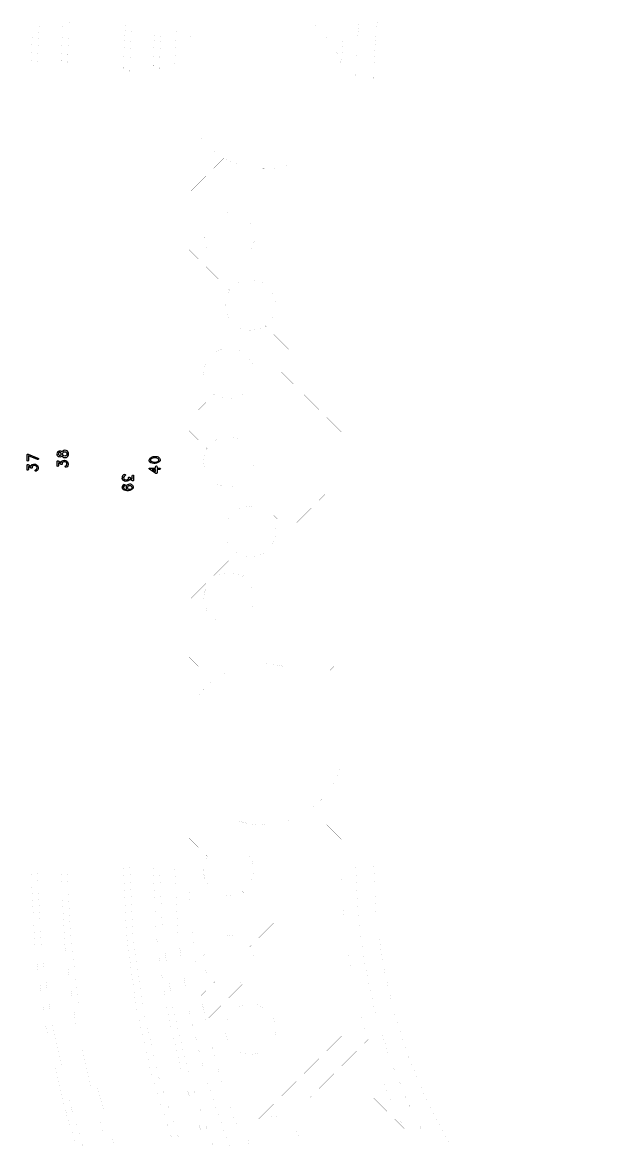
# Model space of a CAD drawing. Extents: x 726 to 3150, y -650 to 148.
# Drawn here: x 2805.7 to 2847, y -533.6 to -454.3 of the extents above; entities that cross this region are included whole.
import ezdxf

# ---------------------------------------------------------------- set-up
doc = ezdxf.new("R2010")
doc.units = 0
doc.layers.add('b_area', color=3, linetype='Continuous')
doc.layers.add('g_area', color=2, linetype='Continuous')

# ---------------------------------------------------------------- blocks, each defined once
blk = doc.blocks.new('PAD_R2')
at = {"layer": 'g_area', "const_width": 0.5}
blk.add_lwpolyline([(0.25, 0, 1), (-0.25, 0, 1)], format="xyb", close=True, dxfattribs=at)

msp = doc.modelspace()

# ---------------------------------------------------------------- linework, layer by layer
at = {"layer": 'b_area'}
msp.add_line((2814.912, -485.875), (2815.151, -486.021), dxfattribs=at)
at = {"layer": 'b_area', "const_width": 0.001}
for points in [[(2717.435, -533.633), (2717.435, -454.302), (2847.009, -454.302), (2847.009, -533.633)], [(2825.639, -464.614), (2826.698, -465.673), (2827.757, -464.614), (2826.698, -463.555)], [(2817.646, -466.212), (2818.706, -467.272), (2819.765, -466.213), (2818.705, -465.153)], [(2820.843, -466.213), (2821.903, -467.273), (2822.963, -466.213), (2821.903, -465.153)], [(2824.04, -466.213), (2825.099, -467.272), (2826.159, -466.212), (2825.101, -465.153)], [(2822.442, -467.812), (2823.5, -468.871), (2824.561, -467.811), (2823.502, -466.752)], [(2825.638, -467.811), (2826.698, -468.871), (2827.758, -467.811), (2826.698, -466.751)], [(2824.039, -469.41), (2825.099, -470.47), (2826.159, -469.41), (2825.099, -468.35)], [(2822.442, -471.008), (2823.502, -472.068), (2824.561, -471.009), (2823.5, -469.949)], [(2825.638, -471.009), (2826.698, -472.069), (2827.758, -471.009), (2826.698, -469.949)], [(2817.647, -472.606), (2818.706, -473.665), (2819.765, -472.606), (2818.706, -471.548)], [(2824.04, -472.606), (2825.101, -473.667), (2826.159, -472.608), (2825.099, -471.548)], [(2825.639, -474.205), (2826.698, -475.264), (2827.757, -474.205), (2826.698, -473.147)], [(2817.646, -475.803), (2818.706, -476.863), (2819.766, -475.803), (2818.706, -474.743)], [(2824.04, -475.804), (2825.099, -476.863), (2826.159, -475.803), (2825.101, -474.744)], [(2822.443, -477.402), (2823.502, -478.461), (2824.561, -477.402), (2823.502, -476.343)], [(2825.638, -477.402), (2826.698, -478.462), (2827.758, -477.402), (2826.698, -476.342)], [(2824.04, -479), (2825.101, -480.06), (2826.159, -479.001), (2825.099, -477.941)], [(2822.442, -480.599), (2823.502, -481.659), (2824.562, -480.599), (2823.502, -479.538)], [(2825.639, -480.599), (2826.7, -481.659), (2827.758, -480.6), (2826.698, -479.54)], [(2817.647, -482.197), (2818.706, -483.256), (2819.765, -482.197), (2818.706, -481.139)], [(2820.843, -482.197), (2821.903, -483.258), (2822.963, -482.197), (2821.903, -481.137)], [(2824.04, -482.197), (2825.101, -483.258), (2826.161, -482.197), (2825.101, -481.137)], [(2822.442, -483.796), (2823.502, -484.857), (2824.562, -483.796), (2823.502, -482.736)], [(2825.639, -483.796), (2826.698, -484.855), (2827.758, -483.795), (2826.7, -482.736)], [(2824.04, -485.395), (2825.099, -486.454), (2826.159, -485.394), (2825.101, -484.335)], [(2822.443, -486.993), (2823.502, -488.052), (2824.561, -486.993), (2823.502, -485.934)], [(2825.638, -486.993), (2826.698, -488.053), (2827.758, -486.993), (2826.698, -485.933)], [(2817.646, -488.592), (2818.706, -489.652), (2819.766, -488.592), (2818.706, -487.532)], [(2824.04, -488.591), (2825.101, -489.651), (2826.159, -488.592), (2825.099, -487.532)], [(2825.639, -490.19), (2826.698, -491.248), (2827.757, -490.19), (2826.698, -489.131)], [(2817.647, -491.789), (2818.706, -492.847), (2819.765, -491.789), (2818.706, -490.73)], [(2824.04, -491.789), (2825.099, -492.847), (2826.159, -491.787), (2825.101, -490.728)], [(2822.442, -493.387), (2823.5, -494.446), (2824.561, -493.386), (2823.502, -492.327)], [(2825.638, -493.386), (2826.698, -494.446), (2827.758, -493.386), (2826.698, -492.326)], [(2824.039, -494.985), (2825.099, -496.045), (2826.159, -494.985), (2825.099, -493.925)], [(2822.442, -496.583), (2823.502, -497.643), (2824.561, -496.584), (2823.5, -495.524)], [(2825.638, -496.584), (2826.698, -497.644), (2827.758, -496.584), (2826.698, -495.524)], [(2817.646, -498.183), (2818.705, -499.242), (2819.765, -498.182), (2818.706, -497.123)], [(2820.843, -498.182), (2821.903, -499.242), (2822.963, -498.182), (2821.903, -497.122)], [(2824.04, -498.182), (2825.101, -499.242), (2826.159, -498.183), (2825.099, -497.123)], [(2825.639, -499.781), (2826.698, -500.84), (2827.757, -499.781), (2826.698, -498.722)], [(2817.646, -510.969), (2818.706, -512.029), (2819.765, -510.971), (2818.705, -509.91)], [(2822.442, -512.57), (2823.502, -513.63), (2824.562, -512.57), (2823.502, -511.509)], [(2825.639, -512.57), (2826.698, -513.628), (2827.758, -512.568), (2826.7, -511.509)], [(2824.04, -514.168), (2825.099, -515.227), (2826.159, -514.167), (2825.101, -513.108)], [(2822.443, -515.766), (2823.502, -516.825), (2824.561, -515.766), (2823.502, -514.707)], [(2825.638, -515.766), (2826.697, -516.825), (2827.757, -515.765), (2826.698, -514.706)], [(2817.646, -517.365), (2818.706, -518.425), (2819.766, -517.365), (2818.706, -516.305)], [(2820.844, -517.365), (2821.903, -518.424), (2822.963, -517.364), (2821.904, -516.305)], [(2824.04, -517.364), (2825.1, -518.423), (2826.158, -517.364), (2825.099, -516.305)], [(2822.442, -518.963), (2823.501, -520.022), (2824.561, -518.962), (2823.502, -517.903)], [(2825.639, -518.962), (2826.699, -520.023), (2827.758, -518.964), (2826.697, -517.903)], [(2824.04, -520.561), (2825.101, -521.622), (2826.161, -520.562), (2825.1, -519.501)], [(2822.441, -522.16), (2823.502, -523.221), (2824.562, -522.161), (2823.501, -521.1)], [(2825.639, -522.161), (2826.698, -523.219), (2827.758, -522.159), (2826.699, -521.1)], [(2824.04, -523.76), (2825.099, -524.818), (2826.159, -523.758), (2825.101, -522.699)], [(2827.237, -523.758), (2828.296, -524.817), (2829.356, -523.757), (2828.297, -522.698)], [(2825.638, -525.357), (2826.697, -526.416), (2827.757, -525.356), (2826.698, -524.297)], [(2824.04, -526.955), (2825.099, -528.014), (2826.158, -526.955), (2825.099, -525.896)], [(2827.236, -526.955), (2828.296, -528.015), (2829.356, -526.955), (2828.296, -525.895)], [(2822.442, -528.554), (2823.5, -529.613), (2824.56, -528.553), (2823.501, -527.494)], [(2825.638, -528.553), (2826.698, -529.613), (2827.757, -528.554), (2826.697, -527.494)], [(2828.835, -528.554), (2829.895, -529.614), (2830.955, -528.554), (2829.895, -527.494)], [(2820.844, -530.151), (2821.903, -531.21), (2822.962, -530.151), (2821.903, -529.093)], [(2824.039, -530.151), (2825.099, -531.212), (2826.159, -530.152), (2825.099, -529.092)], [(2827.237, -530.152), (2828.297, -531.212), (2829.356, -530.153), (2828.296, -529.093)], [(2825.638, -531.75), (2826.698, -532.81), (2827.758, -531.751), (2826.698, -530.691)], [(2828.836, -531.751), (2829.894, -532.81), (2830.954, -531.75), (2829.895, -530.691)]]:
    msp.add_lwpolyline(points, close=True, dxfattribs=at)
for points in [[(2806.344, -514.238), (2806.344, -457.765, -0.013749), (2806.379, -456.465, -0.003987), (2806.423, -455.452, -0.003041), (2806.43, -455.31, -0.003971), (2806.492, -454.302), (2806.943, -454.302, 0.004105), (2806.88, -455.337, 0.00308), (2806.872, -455.474, 0.003993), (2806.829, -456.481, -0.00873), (2806.829, -456.489, 0.013751), (2806.794, -457.765, -0.024991), (2806.793, -457.787, -0.024994), (2806.794, -457.81), (2806.794, -514.234, 0.06573), (2809.095, -530.604, 0.005476), (2809.437, -531.796, 0.00763), (2810.016, -533.633)], [(2816.487, -513.695), (2816.487, -458.683, -0.020517), (2816.668, -454.302), (2818.523, -454.302), (2818.705, -454.485), (2818.887, -454.302), (2826.36, -454.302)], [(2817.669, -454.526, 0.005108), (2817.595, -455.595)], [(2826.36, -454.302), (2826.258, -454.404, -0.066059), (2827.325, -455.455), (2827.757, -455.023), (2827.036, -454.302)], [(2827.036, -454.302), (2828.114, -454.302), (2828.296, -454.485), (2828.478, -454.302), (2829.521, -454.302, 0.027016), (2829.284, -458.686), (2829.284, -513.695, 0.128858), (2834.512, -533.633)], [(2828.29, -457.333, -0.010142), (2828.379, -455.645), (2828.296, -455.562), (2827.759, -456.099)], [(2827.759, -456.099, -0.059223), (2828.29, -457.333)], [(2817.503, -462.082), (2817.862, -461.724, -0.037456), (2817.503, -460.951)], [(2819.244, -499.781), (2819.844, -500.381, -0.071798), (2821.35, -499.767)], [(2828.268, -506.743), (2828.215, -506.796, -0.06585), (2827.635, -508.172)], [(2822.956, -510.977, -0.010135), (2822.726, -510.982, -0.073661), (2821.076, -510.738), (2820.843, -510.971)], [(2827.237, -514.167), (2828.296, -515.226), (2828.296, -515.226, -0.009187), (2828.268, -513.695), (2828.268, -513.695), (2828.268, -513.136)], [(2821.444, -533.633), (2820.347, -533.633, -0.095854), (2816.487, -513.695)], [(2810.016, -533.633), (2809.542, -533.633, -0.007051), (2809.005, -531.923, -0.005473), (2808.661, -530.722, -0.06572), (2806.344, -514.238)], [(2817.523, -515.122, 0.005919), (2817.572, -516.362)], [(2817.727, -518.523, 0.003841), (2817.807, -519.324)], [(2828.835, -525.356), (2829.895, -526.416), (2830.172, -526.139, -0.010266), (2829.694, -524.496)], [(2819.02, -526.21, 0.005844), (2819.326, -527.396)], [(2830.434, -530.153), (2831.492, -531.212), (2831.931, -530.773, -0.009686), (2831.298, -529.288)], [(2820.352, -530.737, 0.007543), (2820.888, -532.225)], [(2832.73, -532.449, -0.006269), (2832.271, -531.51)], [(2821.751, -533.633, -0.18255), (2822.021, -532.406), (2821.903, -532.288), (2821.189, -533.002, 0.003252), (2821.444, -533.633)], [(2825.875, -533.633), (2826.159, -533.349), (2825.099, -532.289), (2824.993, -532.396, -0.18444), (2825.27, -533.633)]]:
    msp.add_lwpolyline(points, format="xyb", dxfattribs=at)
for points in [[(2808.462, -514.228), (2808.462, -457.801, -0.014415), (2808.498, -456.56, -0.004131), (2808.541, -455.546, -0.003385), (2808.546, -455.416, -0.004542), (2808.616, -454.302), (2809.068, -454.302, 0.004674), (2808.996, -455.441, 0.003511), (2808.99, -455.568, 0.00417), (2808.947, -456.585, 0.014431), (2808.912, -457.801), (2808.912, -514.224, 0.081212), (2812.255, -533.633), (2811.78, -533.633, -0.009908), (2811.037, -531.313, -0.005484), (2810.703, -530.156, -0.065691)], [(2812.866, -513.697), (2812.866, -458.681, -0.019201), (2813.035, -454.302), (2813.486, -454.302, 0.019354), (2813.316, -458.681), (2813.316, -513.697, 0.090185), (2816.943, -533.633), (2816.462, -533.633, -0.089438)], [(2814.959, -513.695), (2814.959, -458.683, -0.019946), (2815.135, -454.302), (2815.586, -454.302, 0.020111), (2815.409, -458.683), (2815.409, -513.695, 0.093853), (2819.186, -533.633), (2818.703, -533.633, -0.093042)], [(2830.559, -513.692), (2830.559, -458.689, -0.027911), (2830.804, -454.302), (2847.009, -454.302), (2847.009, -533.633), (2835.981, -533.633, -0.13353)], [(2817.646, -463.017), (2818.705, -464.076), (2819.337, -463.443, -0.066059), (2818.287, -462.376)], [(2819.244, -464.614), (2820.304, -465.674), (2821.364, -464.614), (2821.132, -464.382, -0.055374), (2819.981, -463.877)], [(2822.457, -464.63), (2823.502, -465.674), (2824.562, -464.614), (2824.376, -464.429, -0.068781), (2822.832, -464.642, -0.016502)], [(2819.245, -467.811), (2819.406, -467.972, -0.142277), (2820.358, -467.695, -0.131148), (2821.244, -467.932), (2821.364, -467.812), (2820.304, -466.752)], [(2817.646, -469.41), (2818.706, -470.47), (2818.817, -470.359, -0.131147), (2818.58, -469.473, -0.144386), (2818.865, -468.509), (2818.706, -468.35)], [(2821.809, -468.445, -0.155433), (2822.136, -469.473, -0.142278), (2821.86, -470.426), (2821.903, -470.469), (2822.962, -469.41), (2821.903, -468.351)], [(2819.245, -471.009), (2820.304, -472.068), (2821.364, -471.008), (2821.323, -470.967, -0.144386), (2820.358, -471.251, -0.155433), (2819.33, -470.924)], [(2820.843, -472.606), (2820.956, -472.72, -0.131148), (2821.842, -472.483, -0.14386), (2822.803, -472.766), (2822.963, -472.606), (2821.903, -471.546)], [(2819.245, -474.204), (2820.305, -475.264), (2820.346, -475.223, -0.143861), (2820.064, -474.261, -0.155432), (2820.391, -473.233), (2820.304, -473.145)], [(2823.341, -473.306, -0.142805), (2823.62, -474.261, -0.131148), (2823.383, -475.147), (2823.502, -475.266), (2824.562, -474.205), (2823.502, -473.145)], [(2820.844, -475.803), (2821.904, -476.863), (2822.963, -475.804), (2822.87, -475.712, -0.155433), (2821.842, -476.039, -0.142804), (2820.886, -475.761)], [(2819.245, -477.402), (2819.418, -477.575, -0.135931), (2820.333, -477.322, -0.130085), (2821.212, -477.555), (2821.365, -477.402), (2820.305, -476.342)], [(2817.646, -479.001), (2818.706, -480.061), (2818.788, -479.979, -0.130085), (2818.555, -479.1, -0.150705), (2818.864, -478.099), (2818.706, -477.941)], [(2821.779, -478.066, -0.15648), (2822.111, -479.1, -0.135927), (2821.858, -480.015), (2821.903, -480.06), (2822.963, -479), (2821.904, -477.941)], [(2819.245, -480.6), (2820.304, -481.659), (2821.364, -480.599), (2821.334, -480.569, -0.150706), (2820.333, -480.878, -0.15648), (2819.299, -480.546)], [(2819.245, -483.795), (2819.325, -483.875, -0.15097), (2820.328, -483.565, -0.146231), (2821.303, -483.857), (2821.364, -483.796), (2820.304, -482.736)], [(2817.646, -485.394), (2818.706, -486.454), (2818.841, -486.319, -0.146232), (2818.55, -485.343, -0.135661), (2818.802, -484.43), (2818.706, -484.334)], [(2821.796, -486.346), (2821.904, -486.454), (2822.963, -485.395), (2821.903, -484.335), (2821.836, -484.402, -0.140429), (2822.106, -485.343, -0.150971)], [(2819.245, -486.993), (2820.305, -488.053), (2821.365, -486.993), (2821.241, -486.869, -0.135664), (2820.328, -487.121, -0.14043), (2819.386, -486.852)], [(2820.844, -488.592), (2820.975, -488.723, -0.130085), (2821.854, -488.49, -0.140164), (2822.794, -488.759), (2822.963, -488.591), (2821.904, -487.532)], [(2819.245, -490.191), (2820.304, -491.25), (2820.345, -491.208, -0.140165), (2820.076, -490.268, -0.156482), (2820.408, -489.234), (2820.305, -489.131)], [(2823.34, -489.291, -0.146498), (2823.632, -490.268, -0.130085), (2823.4, -491.148), (2823.502, -491.25), (2824.562, -490.19), (2823.502, -489.129)], [(2820.843, -491.789), (2821.903, -492.849), (2822.963, -491.789), (2822.889, -491.714, -0.156481), (2821.854, -492.046, -0.146496), (2820.877, -491.754)], [(2819.245, -493.386), (2819.351, -493.493, -0.147285), (2820.333, -493.197, -0.141489), (2821.281, -493.471), (2821.364, -493.387), (2820.304, -492.327)], [(2817.646, -494.985), (2818.706, -496.045), (2818.829, -495.923, -0.141487), (2818.555, -494.975, -0.139374), (2818.821, -494.04), (2818.706, -493.925)], [(2821.815, -495.957), (2821.903, -496.044), (2822.962, -494.985), (2821.903, -493.926), (2821.823, -494.006, -0.145176), (2822.111, -494.975, -0.147286)], [(2819.245, -496.584), (2820.304, -497.643), (2821.364, -496.583), (2821.268, -496.487, -0.139371), (2820.333, -496.753, -0.145176), (2819.364, -496.465)], [(2822.623, -499.599, -0.004513), (2822.726, -499.598, -0.078051), (2824.471, -499.872), (2824.562, -499.781), (2823.502, -498.721)], [(2817.646, -501.378), (2818.159, -501.892, -0.066064), (2819.204, -500.818), (2818.705, -500.319)], [(2826.124, -509.856), (2826.7, -510.432), (2827.758, -509.373), (2827.197, -508.812, -0.066063)], [(2824.04, -510.971), (2825.101, -512.031), (2826.161, -510.971), (2825.468, -510.278, -0.058786), (2824.232, -510.779)], [(2819.245, -512.568), (2819.355, -512.678, -0.142809), (2820.31, -512.399, -0.141751), (2821.259, -512.674), (2821.364, -512.57), (2820.304, -511.509)], [(2817.646, -514.167), (2818.706, -515.227), (2818.807, -515.127, -0.141751), (2818.532, -514.177, -0.143856), (2818.815, -513.216), (2818.706, -513.107)], [(2821.802, -513.209, -0.144915), (2822.088, -514.177, -0.142804), (2821.81, -515.133), (2821.904, -515.227), (2822.963, -514.168), (2821.903, -513.108)], [(2819.245, -515.766), (2820.305, -516.826), (2821.365, -515.766), (2821.272, -515.673, -0.143861), (2820.31, -515.955, -0.144915), (2819.342, -515.669)], [(2827.236, -517.364), (2828.297, -518.425), (2828.514, -518.208, -0.011123), (2828.354, -516.362), (2828.296, -516.304)], [(2819.245, -518.964), (2819.348, -519.067, -0.141747), (2820.297, -518.793, -0.143071), (2821.255, -519.072), (2821.364, -518.963), (2820.305, -517.904)], [(2817.92, -520.289, 0.003033), (2818.004, -520.918), (2818.706, -521.621), (2818.799, -521.528, -0.143072), (2818.519, -520.571, -0.144915), (2818.806, -519.603), (2818.706, -519.503)], [(2821.794, -519.61, -0.143595), (2822.075, -520.571, -0.141751), (2821.801, -521.52), (2821.902, -521.621), (2822.962, -520.561), (2821.903, -519.502)], [(2827.238, -520.562), (2828.297, -521.621), (2828.915, -521.003, -0.006424), (2828.741, -519.946), (2828.297, -519.503)], [(2818.347, -523.057, 0.008511), (2818.696, -524.808), (2818.706, -524.818), (2819.766, -523.758), (2818.706, -522.698)], [(2819.245, -522.159), (2820.305, -523.219), (2821.363, -522.16), (2821.265, -522.062, -0.144915), (2820.297, -522.349, -0.143596), (2819.337, -522.067)], [(2820.843, -523.758), (2820.96, -523.874, -0.133033), (2821.857, -523.631, -0.142804), (2822.813, -523.91), (2822.963, -523.76), (2821.902, -522.699)], [(2819.245, -525.357), (2820.305, -526.417), (2820.358, -526.365, -0.142805), (2820.079, -525.409, -0.153567), (2820.399, -524.391), (2820.305, -524.297)], [(2823.352, -524.448, -0.143861), (2823.635, -525.409, -0.133049), (2823.392, -526.307), (2823.501, -526.416), (2824.561, -525.357), (2823.502, -524.298)], [(2819.562, -528.238, 0.00448), (2819.83, -529.138), (2820.305, -529.613), (2821.364, -528.554), (2820.305, -527.495)], [(2820.844, -526.956), (2821.903, -528.015), (2822.963, -526.955), (2822.875, -526.867, -0.153548), (2821.857, -527.187, -0.14386), (2820.895, -526.905)], [(2822.441, -531.749), (2822.564, -531.872, -0.141238), (2823.511, -531.599, -0.139367), (2824.446, -531.865), (2824.561, -531.75), (2823.5, -530.69)]]:
    msp.add_lwpolyline(points, format="xyb", close=True, dxfattribs=at)
for points in [[(2817.595, -455.595), (2818.166, -455.023), (2817.669, -454.526)], [(2817.503, -460.951), (2817.503, -462.082)], [(2828.268, -461.986), (2827.237, -463.017)], [(2828.268, -464.048), (2828.268, -461.986)], [(2827.237, -463.017), (2828.268, -464.048)], [(2817.503, -463.952), (2817.503, -465.277)], [(2817.503, -465.277), (2818.166, -464.614), (2817.503, -463.952)], [(2828.268, -465.181), (2827.237, -466.212)], [(2828.268, -467.243), (2828.268, -465.181)], [(2827.237, -466.212), (2828.268, -467.243)], [(2817.503, -467.147), (2817.503, -468.475)], [(2817.503, -468.475), (2818.167, -467.811), (2817.503, -467.147)], [(2828.268, -468.379), (2827.237, -469.41)], [(2828.268, -470.441), (2828.268, -468.379)], [(2827.237, -469.41), (2828.268, -470.441)], [(2817.503, -470.345), (2817.503, -471.673)], [(2817.503, -471.673), (2818.167, -471.009), (2817.503, -470.345)], [(2828.268, -471.577), (2827.237, -472.608)], [(2828.268, -473.639), (2828.268, -471.577)], [(2827.237, -472.608), (2828.268, -473.639)], [(2817.503, -473.54), (2817.503, -474.868)], [(2817.503, -474.868), (2818.167, -474.204), (2817.503, -473.54)], [(2828.268, -474.772), (2827.237, -475.803)], [(2828.268, -476.834), (2828.268, -474.772)], [(2827.237, -475.803), (2828.268, -476.834)], [(2817.503, -476.738), (2817.503, -478.066)], [(2817.503, -478.066), (2818.167, -477.402), (2817.503, -476.738)], [(2828.268, -477.97), (2827.237, -479.001)], [(2828.268, -480.032), (2828.268, -477.97)], [(2827.237, -479.001), (2828.268, -480.032)], [(2817.503, -481.264), (2818.167, -480.6), (2817.503, -479.936)], [(2817.503, -479.936), (2817.503, -481.264)], [(2828.268, -481.168), (2827.238, -482.197)], [(2828.268, -483.227), (2828.268, -481.168)], [(2827.238, -482.197), (2828.268, -483.227)], [(2817.503, -484.459), (2818.167, -483.795), (2817.503, -483.131)], [(2817.503, -483.131), (2817.503, -484.459)], [(2828.268, -484.363), (2827.237, -485.394)], [(2828.268, -486.425), (2828.268, -484.363)], [(2827.237, -485.394), (2828.268, -486.425)], [(2817.503, -487.657), (2818.167, -486.993), (2817.503, -486.329)], [(2817.503, -486.329), (2817.503, -487.657)], [(2828.268, -487.561), (2827.237, -488.592)], [(2828.268, -489.623), (2828.268, -487.561)], [(2827.237, -488.592), (2828.268, -489.623)], [(2817.503, -490.855), (2818.167, -490.191), (2817.503, -489.527)], [(2817.503, -489.527), (2817.503, -490.855)], [(2828.268, -490.756), (2827.237, -491.787)], [(2828.268, -492.818), (2828.268, -490.756)], [(2827.237, -491.787), (2828.268, -492.818)], [(2817.503, -494.05), (2818.167, -493.386), (2817.503, -492.722)], [(2817.503, -492.722), (2817.503, -494.05)], [(2828.268, -493.954), (2827.237, -494.985)], [(2828.268, -496.016), (2828.268, -493.954)], [(2827.237, -494.985), (2828.268, -496.016)], [(2817.503, -497.248), (2818.167, -496.584), (2817.503, -495.92)], [(2817.503, -495.92), (2817.503, -497.248)], [(2828.268, -497.152), (2827.237, -498.183)], [(2828.268, -499.214), (2828.268, -497.152)], [(2827.237, -498.183), (2828.268, -499.214)], [(2821.35, -499.767), (2820.304, -498.721), (2819.244, -499.781)], [(2817.503, -500.443), (2818.166, -499.781), (2817.503, -499.118)], [(2817.503, -499.118), (2817.503, -500.443)], [(2828.268, -500.347), (2827.237, -501.378)], [(2828.268, -502.409), (2828.268, -500.347)], [(2827.237, -501.378), (2828.268, -502.409)], [(2828.268, -508.805), (2828.268, -506.743)], [(2827.635, -508.172), (2828.268, -508.805)], [(2817.503, -510.034), (2818.166, -509.372), (2817.503, -508.709)], [(2817.503, -508.709), (2817.503, -510.034)], [(2828.268, -509.941), (2827.238, -510.971)], [(2828.268, -512), (2828.268, -509.941)], [(2820.843, -510.971), (2821.903, -512.031), (2822.956, -510.977)], [(2827.238, -510.971), (2828.268, -512)], [(2817.503, -513.232), (2818.167, -512.568), (2817.503, -511.904)], [(2817.503, -511.904), (2817.503, -513.232)], [(2828.268, -513.136), (2827.237, -514.167)], [(2817.572, -516.362), (2818.167, -515.766), (2817.523, -515.122)], [(2817.807, -519.324), (2818.167, -518.964), (2817.727, -518.523)], [(2829.694, -524.496), (2828.835, -525.356)], [(2819.326, -527.396), (2819.766, -526.956), (2819.02, -526.21)], [(2831.298, -529.288), (2830.434, -530.153)], [(2820.888, -532.225), (2821.364, -531.749), (2820.352, -530.737)], [(2832.271, -531.51), (2832.031, -531.75)], [(2829.071, -533.633), (2829.356, -533.348), (2828.297, -532.29), (2827.237, -533.349), (2827.521, -533.633)], [(2832.268, -533.633), (2832.553, -533.349), (2831.492, -532.289), (2830.433, -533.348), (2830.718, -533.633)], [(2832.031, -531.75), (2832.73, -532.449)], [(2825.27, -533.633), (2821.751, -533.633)], [(2827.521, -533.633), (2825.875, -533.633)], [(2830.718, -533.633), (2829.071, -533.633)], [(2834.512, -533.633), (2832.268, -533.633)]]:
    msp.add_lwpolyline(points, dxfattribs=at)
at = {"layer": 'b_area'}
for points in [[(2808.457, -484.712, 0.61006), (2808.287, -484.73), (2808.287, -484.825)], [(2806.069, -485.244), (2806.069, -484.845, -0.539005), (2806.138, -484.798), (2806.838, -485.084, -1), (2806.8, -485.176), (2806.169, -484.919)], [(2806.169, -484.919), (2806.169, -485.244, -1), (2806.069, -485.244)], [(2806.069, -485.887), (2806.069, -485.573, -0.595487), (2806.146, -485.531), (2806.336, -485.653, -1.20818), (2806.771, -485.962)], [(2808.529, -484.919, -0.647868), (2808.19, -484.853, -0.094518), (2808.187, -484.834)], [(2808.187, -485.62), (2808.187, -485.306, -0.595487), (2808.264, -485.264), (2808.454, -485.386, -1.20818), (2808.89, -485.695)], [(2808.287, -485.398), (2808.287, -485.62, -1), (2808.187, -485.62)], [(2808.813, -485.351, 0.372798), (2808.554, -485.405), (2808.554, -485.477, -0.595487), (2808.476, -485.519), (2808.287, -485.398)], [(2808.89, -485.695), (2808.823, -485.723, -1), (2808.784, -485.632, 0.637658), (2808.813, -485.351)], [(2814.684, -485.239, -0.379123), (2815.134, -484.961, -0.482408), (2815.481, -485.257)], [(2815.481, -485.257, -0.402568), (2814.721, -485.342), (2814.686, -485.25, -0.053711), (2814.684, -485.239)], [(2806.169, -485.664), (2806.169, -485.887, -1), (2806.069, -485.887)], [(2806.695, -485.618, 0.372798), (2806.435, -485.672), (2806.435, -485.744, -0.595487), (2806.358, -485.786), (2806.169, -485.664)], [(2806.771, -485.962), (2806.705, -485.99, -1), (2806.666, -485.898, 0.637658), (2806.695, -485.618)], [(2813.491, -486.548), (2813.491, -486.325, -1), (2813.591, -486.325), (2813.591, -486.639, -0.595487), (2813.514, -486.681), (2813.324, -486.559, -0.694214), (2812.795, -486.514, -0.094518), (2812.791, -486.496)], [(2812.955, -486.222, -1), (2812.995, -486.314, 0.637658), (2812.966, -486.594)], [(2812.922, -486.95, -1.4871), (2812.914, -487.063, 0.775542), (2813.1, -487.281)], [(2812.966, -486.594, 0.372798), (2813.225, -486.54), (2813.225, -486.468, -0.595487), (2813.302, -486.426), (2813.491, -486.548)], [(2813.591, -487.167, -0.420575), (2812.828, -487.272), (2812.795, -487.186, -0.094518), (2812.791, -487.167)]]:
    msp.add_lwpolyline(points, format="xyb", dxfattribs=at)
for points in [[(2814.784, -485.23), (2814.808, -485.29, 0.272415), (2815.361, -485.29, 0.311931), (2815.361, -485.131, 0.272404), (2814.808, -485.131), (2814.784, -485.191)], [(2814.708, -485.867, -0.760999), (2814.735, -485.775), (2815.151, -485.775), (2815.151, -485.682, -1), (2815.251, -485.682), (2815.251, -485.775), (2815.434, -485.775, -1), (2815.434, -485.875), (2815.251, -485.875), (2815.251, -486.11, -0.589126), (2815.175, -486.153)]]:
    msp.add_lwpolyline(points, format="xyb", close=True, dxfattribs=at)
msp.add_lwpolyline([(2815.151, -486.021), (2815.151, -485.875), (2814.912, -485.875)], dxfattribs=at)
for centre, radius in [((2808.734, -484.777), 0.152), ((2813.325, -487.153), 0.151)]:
    msp.add_circle(centre, radius, dxfattribs=at)
for centre, radius, start, end in [((2808.383, -484.778), 0.204, 44.49803, 195.90218), ((2808.382, -484.783), 0.104, 204.15226, 43.22399), ((2808.747, -484.777), 0.26, 213.04554, 146.95446), ((2813.022, -486.448), 0.236, 106.4932, 191.85619), ((2812.986, -487.136), 0.197, 108.9489, 189.10806), ((2813.294, -487.153), 0.233, 90.01957, 213.44886), ((2813.337, -487.171), 0.255, 0.80411, 99.5307)]:
    msp.add_arc(centre, radius, start, end, dxfattribs=at)

# ---------------------------------------------------------------- block references
at = {"layer": 'b_area', "xscale": 0.001, "yscale": 0.001}
for p in [(2817.669, -454.526), (2817.669, -454.526), (2826.36, -454.302), (2826.36, -454.302), (2827.036, -454.302), (2827.036, -454.302), (2817.595, -455.595), (2817.595, -455.595), (2827.759, -456.099), (2827.759, -456.099), (2828.29, -457.333), (2828.29, -457.333), (2817.503, -460.951), (2817.503, -460.951), (2817.503, -462.082), (2817.503, -462.082), (2828.268, -461.986), (2828.268, -461.986), (2827.237, -463.017), (2827.237, -463.017), (2817.503, -463.952), (2817.503, -463.952), (2828.268, -464.048), (2828.268, -464.048), (2817.503, -465.277), (2817.503, -465.277), (2828.268, -465.181), (2828.268, -465.181), (2827.237, -466.212), (2827.237, -466.212), (2817.503, -467.147), (2817.503, -467.147), (2828.268, -467.243), (2828.268, -467.243), (2817.503, -468.475), (2817.503, -468.475), (2828.268, -468.379), (2828.268, -468.379), (2827.237, -469.41), (2827.237, -469.41), (2817.503, -470.345), (2817.503, -470.345), (2828.268, -470.441), (2828.268, -470.441), (2817.503, -471.673), (2817.503, -471.673), (2828.268, -471.577), (2828.268, -471.577), (2827.237, -472.608), (2827.237, -472.608), (2817.503, -473.54), (2817.503, -473.54), (2828.268, -473.639), (2828.268, -473.639), (2817.503, -474.868), (2817.503, -474.868), (2828.268, -474.772), (2828.268, -474.772), (2827.237, -475.803), (2827.237, -475.803), (2817.503, -476.738), (2817.503, -476.738), (2828.268, -476.834), (2828.268, -476.834), (2817.503, -478.066), (2817.503, -478.066), (2828.268, -477.97), (2828.268, -477.97), (2827.237, -479.001), (2827.237, -479.001), (2817.503, -479.936), (2817.503, -479.936), (2828.268, -480.032), (2828.268, -480.032), (2817.503, -481.264), (2817.503, -481.264), (2828.268, -481.168), (2828.268, -481.168), (2827.238, -482.197), (2827.238, -482.197), (2817.503, -483.131), (2817.503, -483.131), (2828.268, -483.227), (2828.268, -483.227), (2817.503, -484.459), (2817.503, -484.459), (2828.268, -484.363), (2828.268, -484.363), (2827.237, -485.394), (2827.237, -485.394), (2817.503, -486.329), (2817.503, -486.329), (2828.268, -486.425), (2828.268, -486.425), (2817.503, -487.657), (2817.503, -487.657), (2828.268, -487.561), (2828.268, -487.561), (2827.237, -488.592), (2827.237, -488.592), (2817.503, -489.527), (2817.503, -489.527), (2828.268, -489.623), (2828.268, -489.623), (2817.503, -490.855), (2817.503, -490.855), (2828.268, -490.756), (2828.268, -490.756), (2827.237, -491.787), (2827.237, -491.787), (2817.503, -492.722), (2817.503, -492.722), (2828.268, -492.818), (2828.268, -492.818), (2817.503, -494.05), (2817.503, -494.05), (2828.268, -493.954), (2828.268, -493.954), (2827.237, -494.985), (2827.237, -494.985), (2817.503, -495.92), (2817.503, -495.92), (2828.268, -496.016), (2828.268, -496.016), (2817.503, -497.248), (2817.503, -497.248), (2828.268, -497.152), (2828.268, -497.152), (2827.237, -498.183), (2827.237, -498.183), (2817.503, -499.118), (2817.503, -499.118), (2819.244, -499.781), (2819.244, -499.781), (2821.35, -499.767), (2821.35, -499.767), (2828.268, -499.214), (2828.268, -499.214), (2817.503, -500.443), (2817.503, -500.443), (2828.268, -500.347), (2828.268, -500.347), (2827.237, -501.378), (2827.237, -501.378), (2828.268, -502.409), (2828.268, -502.409), (2828.268, -506.743), (2828.268, -506.743), (2827.635, -508.172), (2827.635, -508.172), (2817.503, -508.709), (2817.503, -508.709), (2828.268, -508.805), (2828.268, -508.805), (2817.503, -510.034), (2817.503, -510.034), (2828.268, -509.941), (2828.268, -509.941), (2820.843, -510.971), (2820.843, -510.971), (2822.956, -510.977), (2822.956, -510.977), (2827.238, -510.971), (2827.238, -510.971), (2817.503, -511.904), (2817.503, -511.904), (2828.268, -512), (2828.268, -512), (2817.503, -513.232), (2817.503, -513.232), (2828.268, -513.136), (2828.268, -513.136), (2816.487, -513.695), (2816.487, -513.695), (2806.344, -514.238), (2806.344, -514.238), (2827.237, -514.167), (2827.237, -514.167), (2817.523, -515.122), (2817.523, -515.122), (2817.572, -516.362), (2817.572, -516.362), (2817.727, -518.523), (2817.727, -518.523), (2817.807, -519.324), (2817.807, -519.324), (2829.694, -524.496), (2829.694, -524.496), (2828.835, -525.356), (2828.835, -525.356), (2819.02, -526.21), (2819.02, -526.21), (2819.326, -527.396), (2819.326, -527.396), (2831.298, -529.288), (2831.298, -529.288), (2830.434, -530.153), (2830.434, -530.153), (2820.352, -530.737), (2820.352, -530.737), (2832.271, -531.51), (2832.271, -531.51), (2820.888, -532.225), (2820.888, -532.225), (2832.031, -531.75), (2832.031, -531.75), (2832.73, -532.449), (2832.73, -532.449), (2810.016, -533.633), (2810.016, -533.633), (2821.444, -533.633), (2821.444, -533.633), (2821.751, -533.633), (2821.751, -533.633), (2825.27, -533.633), (2825.27, -533.633), (2825.875, -533.633), (2825.875, -533.633), (2827.521, -533.633), (2827.521, -533.633), (2829.071, -533.633), (2829.071, -533.633), (2830.718, -533.633), (2830.718, -533.633), (2832.268, -533.633), (2832.268, -533.633), (2834.512, -533.633), (2834.512, -533.633)]:
    msp.add_blockref('PAD_R2', p, dxfattribs=at)

doc.saveas('drawing.dxf')
